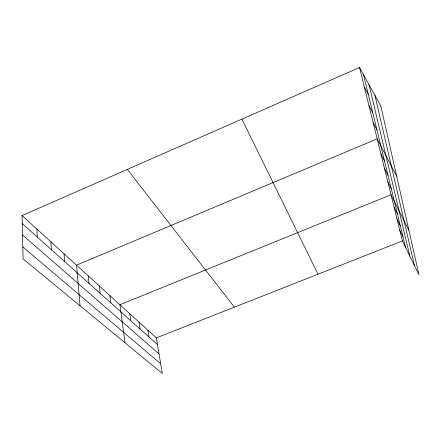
<?xml version="1.0" encoding="UTF-8"?>
<svg xmlns="http://www.w3.org/2000/svg" width="441" height="441" viewBox="0 0 441 441"><rect width="100%" height="100%" fill="white"/><g stroke="black" fill="none" stroke-linecap="round" stroke-linejoin="round"><path stroke-width="0.66" d="M22.05 215.566L156.346 337.889L162.31 373.466L23.092 258.911L22.05 215.566L359.536 67.534L380.815 106L418.95 274.776L402.435 240.951L359.536 67.534M156.346 337.889L402.435 240.951M22.805 246.932L160.678 363.742M22.513 234.948L159.036 353.93M22.243 223.642L157.47 344.597M127.344 169.383L234.38 307.151M364.387 87.147L368.257 94.258M368.93 105.498L372.717 112.565M373.185 122.697L376.895 129.715M396.657 176.13L377.182 138.86L76.519 265.173L80.058 305.789M380.941 154.063L384.502 160.959M384.486 168.401L387.981 175.231M387.837 181.94L391.261 188.698M408.917 230.384L391.007 194.751L119.941 304.731L124.985 342.756M394.094 207.242L397.391 213.846M397.021 219.072L400.252 225.599M399.8 230.296L402.964 236.74M241.916 119.125L317.983 274.219M363.483 74.672L405.544 247.318M369.023 84.689L409.871 256.182M374.916 95.333L414.43 265.515M147.906 330.199L148.997 337.018M139.047 322.128L140.095 329.058M129.737 313.65L130.74 320.684M109.93 295.613L110.823 302.873M99.39 286.005L100.212 293.381M88.266 275.879L89.016 283.365M64.083 253.851L64.651 261.574M50.913 241.85L51.371 249.694M36.923 229.116L37.259 237.071"/></g></svg>
